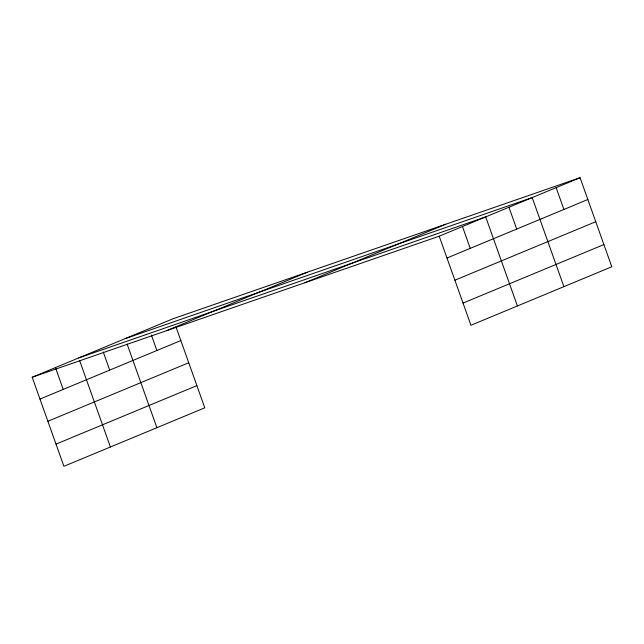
<?xml version="1.0" encoding="UTF-8"?>
<svg xmlns="http://www.w3.org/2000/svg" width="644" height="644" viewBox="0 0 644 644"><rect width="100%" height="100%" fill="white"/><g stroke="black" fill="none" stroke-linecap="round" stroke-linejoin="round"><path stroke-width="0.97" d="M175.981 326.919L204.784 407.805L63.917 466.304L32.2 377.239L173.067 318.732L580.083 177.696L611.8 266.761L470.933 325.268L439.216 236.195L580.083 177.696M166.514 330.694L307.381 272.187M304.902 282.74L445.769 224.233M39.976 399.063L180.843 340.563M47.873 421.257L188.74 362.749M446.984 258.019L587.851 199.519M56.012 444.119L196.887 385.619M454.889 280.212L595.756 221.713M463.028 303.074L603.895 244.575M125.178 338.623L532.186 197.579L563.903 286.652M78.689 357.927L485.697 216.891L517.414 305.956M32.2 377.239L439.216 236.195M556.134 187.637L563.911 209.461M508.945 207.231L516.713 229.063M462.456 226.543L470.233 248.367M151.388 335.049L156.895 350.505M127.118 344.081L156.895 427.697M103.225 351.914L109.705 370.107M79.655 360.656L110.406 447M55.44 367.579L63.217 389.411"/></g></svg>
